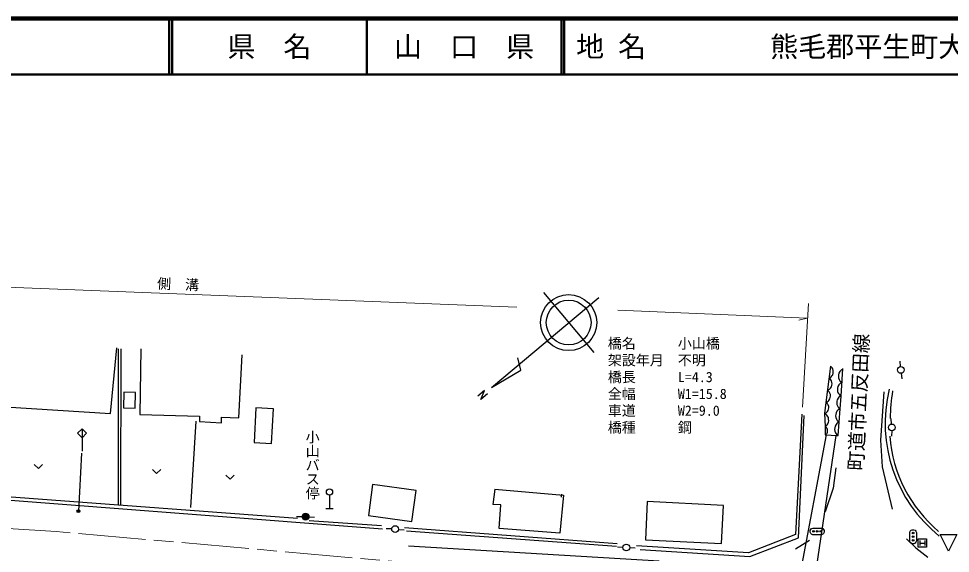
# Model space of a CAD drawing. Units: millimetres, scale not verified. Extents: x 40000 to 680000, y 20000 to 380000.
# Drawn here: x 270872 to 437182, y 284518 to 380000 of the extents above; entities that cross this region are included whole.
import ezdxf
from ezdxf.enums import TextEntityAlignment as Align

# ---------------------------------------------------------------- set-up
doc = ezdxf.new("R2010")
doc.units = ezdxf.units.MM
doc.header["$LTSCALE"] = 1000
doc.linetypes.add('CHAIN', pattern=[18.5, 12, -1.5, 3.5, -1.5])
for name, color, linetype, lineweight in [('M-BGD', 7, 'Continuous', 25), ('M-BMK', 2, 'CHAIN', 13), ('M-BMK-SRVR', 3, 'Continuous', 25), ('M-STR-HTXT', 7, 'Continuous', 13), ('M-STR-STR1', 1, 'Continuous', 25), ('M-STR-STRC', 7, 'Continuous', 25), ('M-TTL', 2, 'Continuous', 140), ('M-TTL-LINE', 7, 'Continuous', 50)]:
    doc.layers.add(name, color=color, linetype=linetype, lineweight=lineweight)
doc.layers.add('M-BMK-HTXT', color=7, linetype='Continuous')
doc.layers.add('M-TTL-TXT', color=7, linetype='Continuous')
doc.styles.add('@ＭＳ ゴシック', font='')
doc.styles.add('ＭＳ ゴシック', font='')
doc.styles.get('@ＭＳ ゴシック').set_extended_font_data('@MS Gothic')
doc.styles.get('ＭＳ ゴシック').set_extended_font_data('MS Gothic')

msp = doc.modelspace()

# ---------------------------------------------------------------- linework, layer by layer
at = {"layer": 'M-BGD'}
for p, q in [((287254, 309466), (288393, 321215)), ((288700, 293100), (288715, 321037)), ((289098, 321037), (289061, 293073)), ((292683, 321031), (292499, 309325)), ((310150, 308712), (310762, 319989)), ((415783, 317946), (414981, 311464)), ((415972, 317764), (415779, 317915)), ((416082, 317624), (415972, 317764)), ((428298, 317864), (428217, 318860)), ((415745, 315930), (415886, 316040)), ((415886, 316040), (416031, 316191)), ((416031, 316191), (416187, 316426)), ((416186, 317442), (416082, 317624)), ((416280, 317176), (416186, 317442)), ((416187, 316426), (416260, 316671)), ((416260, 316671), (416291, 316921)), ((416291, 316921), (416280, 317176)), ((417221, 316419), (417200, 316132)), ((417200, 316132), (417227, 315842)), ((417289, 316703), (417221, 316419)), ((417453, 316980), (417289, 316703)), ((417611, 317161), (417453, 316980)), ((417765, 317295), (417611, 317161)), ((417665, 312614), (417978, 317528)), ((418015, 317421), (417765, 317295)), ((428410, 316669), (428514, 315674)), ((415521, 315831), (415745, 315930)), ((415724, 315673), (415521, 315831)), ((415838, 315526), (415724, 315673)), ((415948, 315335), (415838, 315526)), ((416046, 315057), (415948, 315335)), ((415949, 314271), (416025, 314527)), ((416025, 314527), (416058, 314789)), ((416058, 314789), (416046, 315057)), ((417281, 314586), (417117, 314309)), ((417227, 315842), (417350, 315544)), ((417439, 314768), (417281, 314586)), ((417350, 315544), (417480, 315342)), ((417593, 314901), (417439, 314768)), ((417480, 315342), (417613, 315188)), ((417842, 315027), (417593, 314901)), ((417613, 315188), (417842, 315027)), ((289640, 313274), (289562, 310529)), ((291758, 313214), (289640, 313274)), ((291679, 310468), (291758, 313214)), ((415251, 313648), (415486, 313752)), ((415454, 313490), (415251, 313648)), ((415568, 313342), (415454, 313490)), ((415486, 313752), (415633, 313866)), ((415678, 313152), (415568, 313342)), ((415633, 313866), (415786, 314025)), ((415776, 312873), (415678, 313152)), ((415788, 312606), (415776, 312873)), ((415786, 314025), (415949, 314271)), ((417049, 314026), (417028, 313738)), ((417028, 313738), (417055, 313448)), ((417117, 314309), (417049, 314026)), ((417055, 313448), (417178, 313150)), ((417178, 313150), (417308, 312948)), ((417308, 312948), (417441, 312794)), ((417441, 312794), (417670, 312633)), ((414981, 311464), (414737, 309478)), ((414981, 311464), (415216, 311568)), ((415165, 311320), (414981, 311463)), ((415270, 311186), (415165, 311320)), ((415216, 311568), (415363, 311683)), ((415369, 311012), (415270, 311186)), ((415363, 311683), (415516, 311841)), ((415459, 310760), (415369, 311012)), ((415516, 311841), (415679, 312087)), ((415679, 312087), (415755, 312344)), ((415755, 312344), (415788, 312606)), ((416910, 311674), (416890, 311398)), ((416890, 311398), (416916, 311120)), ((416975, 311946), (416910, 311674)), ((416916, 311120), (417034, 310834)), ((417133, 312211), (416975, 311946)), ((417284, 312385), (417133, 312211)), ((417431, 312512), (417284, 312385)), ((417670, 312633), (417431, 312512)), ((417490, 310349), (417665, 312614)), ((268485, 310692), (287254, 309466)), ((289562, 310529), (291679, 310468)), ((313213, 310509), (312899, 304312)), ((316351, 310351), (313213, 310509)), ((316037, 304153), (316351, 310351)), ((410686, 309395), (409522, 287899)), ((414737, 309478), (414951, 309573)), ((414737, 309478), (414807, 307178)), ((414972, 309346), (414738, 309477)), ((414951, 309573), (415084, 309677)), ((415114, 309212), (414972, 309346)), ((415084, 309677), (415223, 309821)), ((415223, 309821), (415371, 310045)), ((415371, 310045), (415440, 310278)), ((415440, 310278), (415470, 310516)), ((415470, 310516), (415459, 310760)), ((416712, 309338), (416691, 309050)), ((416780, 309622), (416712, 309338)), ((416944, 309898), (416780, 309622)), ((417102, 310080), (416944, 309898)), ((417034, 310834), (417158, 310641)), ((417256, 310213), (417102, 310080)), ((417158, 310641), (417286, 310494)), ((417161, 305552), (417490, 310349)), ((417505, 310339), (417256, 310213)), ((417286, 310494), (417505, 310339)), ((292499, 309325), (303163, 309019)), ((302521, 308098), (301541, 292715)), ((303163, 309019), (303163, 308038)), ((303163, 308038), (307085, 307854)), ((307085, 307854), (307085, 308835)), ((307085, 308835), (310150, 308712)), ((410075, 287314), (411115, 309153)), ((415257, 309032), (415114, 309212)), ((415404, 308761), (415257, 309032)), ((415299, 307653), (415429, 307933)), ((415458, 308486), (415404, 308761)), ((415429, 307933), (415466, 308210)), ((415466, 308210), (415458, 308486)), ((416691, 309050), (416718, 308760)), ((416718, 308760), (416841, 308462)), ((416930, 307686), (416772, 307505)), ((416841, 308462), (416971, 308260)), ((417084, 307819), (416930, 307686)), ((416971, 308260), (417104, 308106)), ((417333, 307946), (417084, 307819)), ((417104, 308106), (417333, 307946)), ((426696, 307616), (426642, 308615)), ((414807, 307178), (415033, 307323)), ((414959, 307093), (414807, 307179)), ((414807, 307178), (414842, 305680)), ((415051, 307005), (414959, 307093)), ((415033, 307323), (415167, 307465)), ((415144, 306887), (415051, 307005)), ((415238, 306709), (415144, 306887)), ((415165, 305987), (415251, 306169)), ((415167, 307465), (415299, 307653)), ((415272, 306530), (415238, 306709)), ((415251, 306169), (415277, 306350)), ((415277, 306350), (415272, 306530)), ((416540, 306944), (416519, 306657)), ((416519, 306657), (416546, 306366)), ((416608, 307228), (416540, 306944)), ((416546, 306366), (416669, 306068)), ((416772, 307505), (416608, 307228)), ((416669, 306068), (416799, 305867)), ((426716, 306417), (426696, 305417)), ((414842, 305680), (414990, 305773)), ((414842, 305680), (415028, 305702)), ((414990, 305773), (415078, 305865)), ((415028, 305702), (416805, 305577)), ((415078, 305865), (415165, 305987)), ((416799, 305867), (416932, 305713)), ((416805, 305577), (417161, 305552)), ((416932, 305713), (417161, 305552)), ((312899, 304312), (316037, 304153)), ((273649, 300365), (274399, 299645)), ((274399, 299645), (275149, 300365)), ((294758, 299518), (295508, 298798)), ((295508, 298798), (296258, 299518)), ((213827, 298266), (335796, 288902)), ((307860, 298497), (308610, 297777)), ((308610, 297777), (309360, 298497)), ((320646, 290716), (249366, 296035)), ((334047, 296816), (333295, 291273)), ((341804, 295762), (334047, 296816)), ((326355, 294924), (326355, 292544)), ((341051, 290220), (341804, 295762)), ((355881, 295954), (355497, 293273)), ((355881, 295954), (368138, 294901)), ((368138, 294901), (367467, 288102)), ((367755, 295092), (367740, 294557)), ((356934, 293177), (355497, 293273)), ((356647, 288963), (356934, 293177)), ((383076, 293751), (382741, 286941)), ((396674, 293081), (383076, 293751)), ((396339, 286270), (396674, 293081)), ((321493, 291070), (320493, 291070)), ((325725, 292544), (326985, 292544)), ((333295, 291273), (341051, 290220)), ((322692, 291040), (323691, 290990)), ((335649, 289441), (322755, 290324)), ((337463, 288876), (336464, 288915)), ((338661, 288807), (339658, 288730)), ((339749, 289139), (377708, 286263)), ((377610, 285772), (340100, 288463)), ((367467, 288102), (356647, 288963)), ((409522, 287899), (401126, 284589)), ((412159, 288591), (412259, 288791)), ((412159, 288291), (412159, 288591)), ((412259, 288091), (412159, 288291)), ((412259, 288791), (412409, 288941)), ((412409, 287941), (412259, 288091)), ((412409, 288941), (412659, 289041)), ((412659, 287841), (412409, 287941)), ((412659, 289041), (414159, 289041)), ((414159, 287841), (412659, 287841)), ((414159, 289041), (414409, 288941)), ((414409, 287941), (414159, 287841)), ((414409, 288941), (414559, 288791)), ((414559, 288091), (414409, 287941)), ((414559, 288791), (414659, 288591)), ((414659, 288291), (414559, 288091)), ((414659, 288591), (414659, 288291)), ((429928, 288243), (430028, 288493)), ((429928, 286743), (429928, 288243)), ((430028, 288493), (430178, 288643)), ((430178, 288643), (430378, 288743)), ((430378, 288743), (430678, 288743)), ((430678, 288743), (430878, 288643)), ((430878, 288643), (431028, 288493)), ((431028, 288493), (431128, 288243)), ((431128, 288243), (431128, 286743)), ((435350, 287912), (438350, 287912)), ((436850, 284912), (435350, 287912)), ((438350, 287912), (436850, 284912)), ((382741, 286941), (396339, 286270)), ((401373, 283944), (410075, 287314)), ((430028, 286493), (429928, 286743)), ((430178, 286343), (430028, 286493)), ((430378, 286243), (430178, 286343)), ((430678, 286243), (430378, 286243)), ((430878, 286343), (430678, 286243)), ((431028, 286493), (430878, 286343)), ((431128, 286743), (431028, 286493)), ((431418, 285616), (431418, 287116)), ((431418, 287116), (432918, 287116)), ((431718, 286816), (431718, 285916)), ((431718, 286366), (432618, 286366)), ((432618, 286816), (432618, 285916)), ((432918, 287116), (432918, 285616)), ((378741, 285589), (377741, 285618)), ((379940, 285548), (380939, 285509)), ((401126, 284589), (381148, 285844)), ((381822, 285231), (401373, 283944)), ((432918, 285616), (431418, 285616))]:
    msp.add_line(p, q, dxfattribs=at)
for centre, radius in [((428347, 317266), 600), ((426728, 307017), 600), ((326355, 295484), 560), ((322093, 291070), 600), ((322093, 291070), 528), ((322093, 291070), 456), ((322093, 291070), 384), ((322093, 291070), 312), ((322093, 291070), 240), ((322093, 291070), 168), ((322093, 291070), 96), ((322093, 291070), 24), ((338063, 288853), 600), ((412759, 288441), 150), ((413409, 288441), 150), ((414059, 288441), 150), ((430528, 288143), 150), ((379341, 285571), 600), ((430528, 287493), 150), ((430528, 286843), 150)]:
    msp.add_circle(centre, radius, dxfattribs=at)
for centre, radius, start, end in [((451481, 307789), 25942, 166.54782, 231.12341), ((461555, 308012), 35126, 170.98209, 179.01663), ((450814, 307238), 24507, 184.23566, 230.04691)]:
    msp.add_arc(centre, radius, start, end, dxfattribs=at)
at = {"layer": 'M-BMK'}
for p, q in [((277554, 288431), (268917, 288946)), ((367234, 280482), (277554, 288431))]:
    msp.add_line(p, q, dxfattribs=at)
at = {"layer": 'M-BMK-SRVR'}
for p, q in [((364549, 331088), (373548, 320364)), ((355260, 314156), (374411, 330226)), ((360499, 317247), (359979, 319421)), ((355260, 314156), (360499, 317247)), ((354032, 313602), (352850, 312600)), ((353361, 311993), (354032, 313602)), ((354543, 312985), (353361, 311993))]:
    msp.add_line(p, q, dxfattribs=at)
for radius in [5000, 4000]:
    msp.add_circle((369049, 325726), radius, dxfattribs=at)
at = {"layer": 'M-STR-HTXT'}
for p, q in [((359821, 328457), (216218, 334153)), ((377828, 327948), (411636, 326523)), ((411844, 329105), (410803, 310596)), ((411636, 326523), (410119, 326167))]:
    msp.add_line(p, q, dxfattribs=at)
at = {"layer": 'M-STR-STR1'}
for p, q in [((415028, 305702), (408062, 268569)), ((411043, 267113), (416805, 305577))]:
    msp.add_line(p, q, dxfattribs=at)
at = {"layer": 'M-STR-STRC'}
for p, q in [((425283, 313374), (424708, 304756)), ((282204, 306774), (281404, 305974)), ((283004, 305974), (282204, 306774)), ((282204, 306774), (282204, 302774)), ((281404, 305974), (282204, 305174)), ((282204, 305174), (283004, 305974)), ((424708, 304756), (424995, 299968)), ((282122, 302383), (281533, 292037)), ((416760, 299777), (416281, 296138)), ((424995, 299968), (426815, 292403)), ((416281, 296138), (414845, 291924)), ((409543, 285348), (412041, 286865)), ((429332, 287140), (431046, 285497)), ((340477, 285872), (385225, 283169)), ((431046, 285497), (433187, 283855))]:
    msp.add_line(p, q, dxfattribs=at)
for radius in [250, 150, 50]:
    msp.add_circle((281533, 292037), radius, dxfattribs=at)
at = {"layer": 'M-TTL'}
msp.add_line((680000, 380000), (40000, 380000), dxfattribs=at)
at = {"layer": 'M-TTL-LINE'}
for p, q in [((297750, 380000), (297750, 370000)), ((298250, 380000), (298250, 370000)), ((333000, 380000), (333000, 370000)), ((367750, 380000), (367750, 370000)), ((368250, 380000), (368250, 370000)), ((40000, 370000), (680000, 370000))]:
    msp.add_line(p, q, dxfattribs=at)

# ---------------------------------------------------------------- texts
at = {"layer": 'M-BGD', "style": '@ＭＳ ゴシック'}
msp.add_text('小山バス停', height=1833, rotation=270, dxfattribs=at).set_placement((321855, 306552), align=Align.BOTTOM_LEFT)
at = {"layer": 'M-BMK-HTXT', "style": 'ＭＳ ゴシック'}
msp.add_text('町道市五反田線', height=2566, rotation=87.4, dxfattribs=at).set_placement((422311, 299213), align=Align.BOTTOM_LEFT)
at = {"layer": 'M-STR-HTXT', "style": 'ＭＳ ゴシック'}
msp.add_text('側\u3000溝', height=1833, rotation=357.7, dxfattribs=at).set_placement((295533, 331258), align=Align.BOTTOM_LEFT)
for s, p in [('橋名\u3000\u3000\u3000小山橋', (376035, 320540)), ('架設年月\u3000不明', (376035, 317540)), ('橋長\u3000\u3000\u3000L=4.3', (376035, 314540)), ('全幅\u3000\u3000\u3000W1=15.8', (376035, 311540)), ('車道\u3000\u3000\u3000W2=9.0', (376035, 308540)), ('橋種\u3000\u3000\u3000鋼', (376035, 305540))]:
    msp.add_text(s, height=1833, dxfattribs=at).set_placement(p, align=Align.BOTTOM_LEFT)
at = {"layer": 'M-TTL-TXT', "style": 'ＭＳ ゴシック'}
for s, p in [('県\u3000名', (315625, 375000)), ('山\u3000口\u3000県', (350375, 375000))]:
    msp.add_text(s, height=3666, dxfattribs=at).set_placement(p, align=Align.MIDDLE_CENTER)
for s, p in [('地 名', (370380, 375000)), ('熊毛郡平生町大字曽根', (405024, 375000))]:
    msp.add_text(s, height=3666, dxfattribs=at).set_placement(p, align=Align.MIDDLE_LEFT)

doc.saveas('drawing.dxf')
